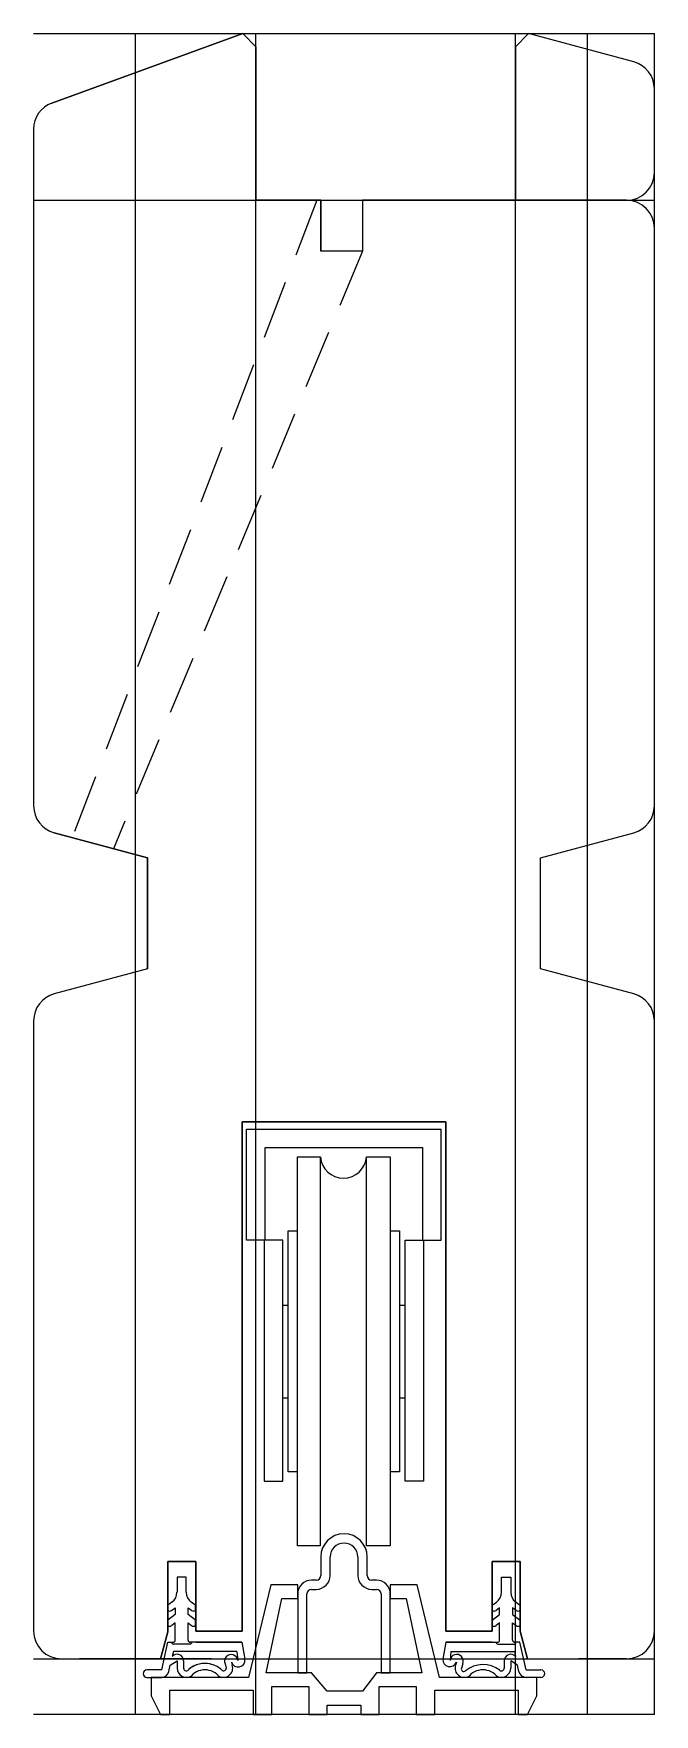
# Model space of a CAD drawing. Extents: x -14 to 53, y -94 to 88.
import ezdxf

# ---------------------------------------------------------------- set-up
doc = ezdxf.new("R2010")
doc.units = 0
doc.linetypes.add('HIDDEN', pattern=[9.525, 6.35, -3.175])
doc.layers.get('0').update_dxf_attribs({"linetype": 'CONTINUOUS'})

msp = doc.modelspace()

# ---------------------------------------------------------------- linework, layer by layer
at = {"linetype": 'CONTINUOUS'}
for p, q in [((-13.83, 87.69), (53.17, 87.69)), ((8.76, 87.69), (-11.86, 80.19)), ((-11.86, 80.19), (8.76, 87.69)), ((-2.83, -93.81), (-2.83, 87.69)), ((10.17, 86.27), (8.76, 87.69)), ((8.76, 87.69), (10.17, 86.27)), ((10.17, -93.81), (10.17, 87.69)), ((38.17, -93.81), (38.17, 87.69)), ((39.59, 87.69), (38.17, 86.27)), ((39.59, 87.69), (38.17, 86.27)), ((50.95, 84.64), (39.59, 87.69)), ((50.95, 84.64), (39.59, 87.69)), ((45.97, -93.81), (45.97, 87.69)), ((53.17, -93.81), (53.17, 87.69)), ((10.17, 69.69), (10.17, 86.27)), ((10.17, 86.27), (10.17, 69.69)), ((38.17, 86.27), (38.17, 69.69)), ((38.17, 86.27), (38.17, 69.69)), ((53.17, 72.69), (53.17, 81.75)), ((53.17, 72.69), (53.17, 81.75)), ((-13.83, 77.37), (-13.83, 4.29)), ((-13.83, 77.37), (-13.83, 4.29)), ((-13.83, 69.69), (53.17, 69.69)), ((17.17, 69.69), (10.17, 69.69)), ((10.17, 69.69), (17.17, 69.69)), ((17.17, 64.19), (17.17, 69.69)), ((17.17, 69.69), (17.17, 64.19)), ((50.17, 69.69), (21.67, 69.69)), ((21.67, 69.69), (21.67, 64.19)), ((50.17, 69.69), (21.67, 69.69)), ((21.67, 69.69), (21.67, 64.19)), ((38.17, 69.69), (50.17, 69.69)), ((38.17, 69.69), (50.17, 69.69)), ((53.17, 4.29), (53.17, 66.69)), ((53.17, 4.29), (53.17, 66.69)), ((21.67, 64.19), (17.17, 64.19)), ((21.67, 64.19), (17.17, 64.19)), ((-11.61, 1.39), (-1.53, -1.31)), ((-1.53, -1.31), (-11.61, 1.39)), ((40.87, -1.31), (50.95, 1.39)), ((40.87, -1.31), (50.95, 1.39)), ((-1.53, -1.31), (-1.53, -13.31)), ((-1.53, -13.31), (-1.53, -1.31)), ((40.87, -13.31), (40.87, -1.31)), ((40.87, -13.31), (40.87, -1.31)), ((-1.53, -13.31), (-11.61, -16.01)), ((-1.53, -13.31), (-11.61, -16.01)), ((50.95, -16.01), (40.87, -13.31)), ((50.95, -16.01), (40.87, -13.31)), ((-13.83, -18.91), (-13.83, -84.81)), ((-13.83, -18.91), (-13.83, -84.81)), ((53.17, -84.81), (53.17, -18.91)), ((53.17, -84.81), (53.17, -18.91)), ((8.67, -84.81), (8.67, -29.81)), ((8.67, -29.81), (30.67, -29.81)), ((30.67, -29.81), (8.67, -29.81)), ((8.67, -29.81), (8.67, -84.81)), ((9.16, -42.61), (9.16, -30.61)), ((9.16, -30.61), (30.16, -30.61)), ((30.16, -42.61), (30.16, -30.61)), ((30.67, -29.81), (30.67, -84.81)), ((30.67, -84.81), (30.67, -29.81)), ((11.16, -42.61), (11.16, -32.61)), ((11.16, -32.61), (28.16, -32.61)), ((28.16, -32.61), (28.16, -42.61)), ((14.66, -54.61), (14.66, -33.61)), ((14.66, -33.61), (17.11, -33.61)), ((17.11, -33.61), (17.11, -75.61)), ((22.11, -75.61), (22.11, -33.61)), ((22.11, -33.61), (24.66, -33.61)), ((24.66, -33.61), (24.66, -54.61)), ((13.66, -54.61), (13.66, -41.61)), ((13.66, -41.61), (14.66, -41.61)), ((24.66, -41.61), (25.66, -41.61)), ((25.66, -41.61), (25.66, -54.61)), ((13.06, -42.61), (9.16, -42.61)), ((11.06, -42.61), (11.06, -68.61)), ((13.06, -68.61), (13.06, -42.61)), ((26.26, -68.61), (26.26, -42.61)), ((26.26, -42.61), (30.16, -42.61)), ((28.26, -42.61), (28.26, -68.61)), ((13.06, -49.61), (13.66, -49.61)), ((25.66, -49.61), (26.26, -49.61)), ((13.66, -67.61), (13.66, -54.61)), ((14.66, -75.61), (14.66, -54.61)), ((24.66, -54.61), (24.66, -75.61)), ((25.66, -54.61), (25.66, -67.61)), ((13.06, -59.61), (13.66, -59.61)), ((25.66, -59.61), (26.26, -59.61)), ((11.06, -68.61), (13.06, -68.61)), ((14.66, -67.61), (13.66, -67.61)), ((25.66, -67.61), (24.66, -67.61)), ((28.26, -68.61), (26.26, -68.61)), ((17.11, -75.61), (14.66, -75.61)), ((24.66, -75.61), (22.11, -75.61)), ((0.65, -84.9), (0.65, -77.31)), ((0.65, -77.31), (3.67, -77.31)), ((3.67, -77.31), (0.65, -77.31)), ((0.65, -77.31), (0.65, -84.9)), ((3.67, -77.31), (3.67, -84.81)), ((3.67, -84.81), (3.67, -77.31)), ((17.17, -76.81), (17.17, -78.81)), ((18.17, -78.81), (18.17, -76.81)), ((21.17, -76.81), (21.17, -78.81)), ((22.17, -78.81), (22.17, -76.81)), ((35.67, -84.81), (35.67, -77.31)), ((35.67, -77.31), (38.67, -77.31)), ((38.67, -77.31), (35.67, -77.31)), ((35.67, -77.31), (35.67, -84.81)), ((38.67, -77.31), (38.67, -84.81)), ((38.67, -84.81), (38.67, -77.31)), ((2.65, -79.01), (1.65, -79.01)), ((1.65, -79.01), (1.65, -80.63)), ((2.65, -80.63), (2.65, -79.01)), ((11.77, -79.81), (9.37, -89.81)), ((14.67, -79.81), (11.77, -79.81)), ((14.67, -81.31), (14.67, -79.81)), ((16.67, -79.31), (16.17, -79.31)), ((23.17, -79.31), (22.67, -79.31)), ((27.57, -79.81), (24.67, -79.81)), ((24.67, -79.81), (24.67, -81.31)), ((29.97, -89.81), (27.57, -79.81)), ((36.67, -80.63), (36.67, -79.01)), ((36.67, -79.01), (37.67, -79.01)), ((37.67, -79.01), (37.67, -80.63)), ((1.12, -81.67), (0.86, -81.88)), ((11.27, -89.31), (12.97, -81.31)), ((12.97, -81.31), (14.67, -81.31)), ((14.67, -80.81), (14.67, -89.31)), ((15.67, -89.31), (15.67, -80.81)), ((16.17, -80.31), (16.67, -80.31)), ((22.67, -80.31), (23.17, -80.31)), ((23.67, -80.81), (23.67, -89.31)), ((24.67, -89.31), (24.67, -80.81)), ((24.67, -81.31), (26.37, -81.31)), ((26.37, -81.31), (28.07, -89.31)), ((38.2, -81.67), (38.46, -81.88)), ((0.86, -81.88), (0.65, -82.03)), ((0.65, -82.03), (0.65, -82.59)), ((1.45, -83.02), (0.65, -83.65)), ((1.06, -82.59), (1.45, -82.31)), ((1.45, -82.31), (1.45, -83.02)), ((2.85, -83.02), (2.85, -82.31)), ((2.85, -82.31), (3.23, -82.59)), ((3.65, -83.65), (2.85, -83.02)), ((3.44, -81.88), (3.18, -81.68)), ((3.65, -82.03), (3.44, -81.88)), ((3.65, -82.4), (3.65, -82.03)), ((3.65, -82.59), (3.65, -82.4)), ((35.67, -82.03), (35.88, -81.88)), ((35.67, -82.4), (35.67, -82.03)), ((35.67, -82.59), (35.67, -82.4)), ((35.67, -83.65), (36.47, -83.02)), ((35.88, -81.88), (36.14, -81.68)), ((36.47, -82.31), (36.09, -82.59)), ((36.47, -83.02), (36.47, -82.31)), ((38.26, -82.59), (37.87, -82.31)), ((37.87, -82.31), (37.87, -83.02)), ((37.87, -83.02), (38.67, -83.65)), ((38.46, -81.88), (38.67, -82.03)), ((38.67, -82.03), (38.67, -82.59)), ((-0.13, -87.81), (0.65, -84.9)), ((0.65, -84.9), (-0.13, -87.81)), ((0.65, -83.65), (0.65, -84.22)), ((1.45, -83.91), (1.07, -84.21)), ((1.45, -85.81), (1.45, -83.91)), ((2.85, -85.81), (2.85, -83.91)), ((2.85, -83.91), (3.22, -84.21)), ((3.65, -84.22), (3.65, -83.65)), ((3.67, -84.81), (8.67, -84.81)), ((8.67, -84.81), (3.67, -84.81)), ((30.67, -84.81), (35.67, -84.81)), ((35.67, -84.81), (30.67, -84.81)), ((35.67, -84.22), (35.67, -83.65)), ((36.47, -83.91), (36.1, -84.21)), ((36.47, -85.81), (36.47, -83.91)), ((37.87, -85.81), (37.87, -83.91)), ((37.87, -83.91), (38.25, -84.21)), ((38.67, -83.65), (38.67, -84.22)), ((38.67, -84.81), (39.47, -87.81)), ((39.47, -87.81), (38.67, -84.81)), ((-0.01, -89.01), (0.66, -86.01)), ((0.66, -86.01), (1.25, -86.01)), ((1.26, -87.01), (1.14, -87.55)), ((3.05, -86.21), (1.25, -86.21)), ((8.12, -87.01), (1.26, -87.01)), ((8.66, -86.01), (3.05, -86.01)), ((3.66, -86.01), (8.66, -86.01)), ((8.12, -87.01), (8.2, -88)), ((8.66, -86.01), (8.98, -87.85)), ((30.66, -86.01), (30.33, -87.85)), ((30.66, -86.01), (36.27, -86.01)), ((35.66, -86.01), (30.66, -86.01)), ((31.19, -87.01), (31.12, -87.99)), ((31.19, -87.01), (38.06, -87.01)), ((36.27, -86.21), (38.08, -86.21)), ((38.06, -87.01), (38.18, -87.55)), ((38.66, -86.01), (38.07, -86.01)), ((39.33, -89.01), (38.66, -86.01)), ((-13.83, -87.81), (53.17, -87.81)), ((-10.83, -87.81), (-0.13, -87.81)), ((5.37, -87.81), (-8.87, -87.81)), ((0.77, -89.19), (0.92, -88.51)), ((0.92, -88.51), (1.66, -88.01)), ((1.66, -88.01), (1.66, -88.81)), ((2.36, -88.01), (2.36, -88.81)), ((5.24, -88.36), (5.53, -88.44)), ((6.84, -88.35), (6.96, -88.81)), ((7.52, -88.17), (7.61, -88.51)), ((31.8, -88.17), (31.71, -88.51)), ((32.48, -88.35), (32.35, -88.83)), ((36.96, -88.01), (36.96, -88.81)), ((38.4, -88.51), (37.66, -88.01)), ((37.66, -88.01), (37.66, -88.81)), ((38.55, -89.19), (38.4, -88.51)), ((39.47, -87.81), (50.17, -87.81)), ((50.17, -87.81), (44.97, -87.81)), ((-0.01, -89.01), (-1.61, -89.01)), ((-1.61, -89.81), (-0.01, -89.81)), ((9.37, -89.81), (-1.13, -89.81)), ((-1.13, -89.81), (-1.13, -91.81)), ((16.17, -89.31), (11.27, -89.31)), ((14.67, -89.31), (15.67, -89.31)), ((17.87, -91.31), (16.17, -89.31)), ((23.17, -89.31), (21.67, -91.31)), ((28.07, -89.31), (23.17, -89.31)), ((23.67, -89.31), (24.67, -89.31)), ((40.47, -89.81), (29.97, -89.81)), ((39.33, -89.01), (40.93, -89.01)), ((40.93, -89.81), (39.33, -89.81)), ((40.47, -91.81), (40.47, -89.81)), ((-1.13, -91.81), (-0.13, -93.81)), ((0.87, -93.81), (0.87, -91.21)), ((0.87, -91.21), (9.87, -91.21)), ((9.87, -91.21), (9.87, -93.81)), ((11.87, -93.81), (11.87, -90.81)), ((11.87, -90.81), (15.87, -90.81)), ((15.87, -90.81), (15.87, -93.81)), ((21.67, -91.31), (17.87, -91.31)), ((23.47, -93.81), (23.47, -90.81)), ((23.47, -90.81), (27.47, -90.81)), ((27.47, -90.81), (27.47, -93.81)), ((29.47, -93.81), (29.47, -91.21)), ((29.47, -91.21), (38.47, -91.21)), ((38.47, -91.21), (38.47, -93.81)), ((39.47, -93.81), (40.47, -91.81)), ((53.17, -93.81), (-13.83, -93.81)), ((-0.13, -93.81), (0.87, -93.81)), ((9.87, -93.81), (11.87, -93.81)), ((15.87, -93.81), (17.87, -93.81)), ((17.87, -93.81), (17.87, -92.81)), ((17.87, -92.81), (21.47, -92.81)), ((21.47, -92.81), (21.47, -93.81)), ((21.47, -93.81), (23.47, -93.81)), ((27.47, -93.81), (29.47, -93.81)), ((38.47, -93.81), (39.47, -93.81))]:
    msp.add_line(p, q, dxfattribs=at)
at = {"linetype": 'HIDDEN'}
for p, q in [((16.74, 69.69), (-9.68, 0.87)), ((21.67, 64.19), (-5.21, -0.33))]:
    msp.add_line(p, q, dxfattribs=at)
at = {"linetype": 'CONTINUOUS'}
for centre, radius, start, end in [((50.17, 81.74), 3, 0.1304, 74.9301), ((50.17, 81.74), 3, 0.1304, 74.9301), ((-10.83, 77.37), 3, 110.0801, 180.045), ((-10.83, 77.37), 3, 110.0801, 180.045), ((50.17, 72.69), 3, 270, 0), ((50.17, 72.69), 3, 270, 0), ((50.17, 66.69), 3, 0, 90), ((50.17, 66.69), 3, 0, 90), ((-10.83, 4.29), 3, 179.9394, 254.93), ((-10.83, 4.29), 3, 179.9394, 254.93), ((50.17, 4.29), 3, 285.07, 0.0606), ((50.17, 4.29), 3, 285.07, 0.0606), ((-10.83, -18.91), 3, 105.07, 180.0606), ((-10.83, -18.91), 3, 105.07, 180.0606), ((50.17, -18.91), 3, 359.9394, 74.93), ((50.17, -18.91), 3, 359.9394, 74.93), ((19.61, -33.41), 2.5, 184.8185, 269.9733), ((19.61, -33.41), 2.5, 270.0455, 355.4115), ((19.67, -76.81), 2.5, 0, 180), ((19.67, -76.81), 1.5, 0, 180), ((16.17, -80.81), 1.5, 90, 180), ((16.67, -78.81), 0.5, 270, 0), ((16.67, -78.81), 1.5, 270, 0), ((22.67, -78.81), 1.5, 180, 270), ((22.67, -78.81), 0.5, 180, 270), ((23.17, -80.81), 1.5, 0, 90), ((0.34, -80.63), 1.3, 306.8699, 0), ((3.95, -80.63), 1.3, 179.8866, 233.6792), ((16.17, -80.81), 0.5, 90, 180), ((23.17, -80.81), 0.5, 0, 90), ((35.36, -80.64), 1.3, 306.8678, 0.4395), ((38.98, -80.63), 1.3, 180, 233.1301), ((0.85, -82.32), 0.34, 232.9192, 307.0808), ((3.44, -82.32), 0.34, 232.2321, 312.973), ((35.88, -82.32), 0.34, 231.8555, 308.1445), ((38.47, -82.32), 0.34, 232.9192, 307.0808), ((-10.83, -84.81), 3, 180, 270), ((-10.83, -84.81), 3, 180, 270), ((0.85, -83.94), 0.35, 234.4819, 308.246), ((3.44, -83.94), 0.35, 231.256, 311.2901), ((35.88, -83.94), 0.35, 233.4201, 309.2443), ((38.47, -83.94), 0.35, 231.754, 305.5181), ((50.17, -84.81), 3, 270, 0), ((50.17, -84.81), 3, 270, 0), ((1.25, -86.01), 0.2, 180, 270), ((1.25, -85.81), 0.2, 270, 0), ((3.05, -85.81), 0.2, 180, 270), ((3.05, -86.01), 0.2, 270, 360), ((36.27, -86.01), 0.2, 180, 270), ((36.27, -85.81), 0.2, 270, 0), ((38.07, -85.81), 0.2, 180, 270), ((38.07, -86.01), 0.2, 272.8659, 0.0717), ((1.66, -88.02), 0.7, 0.7004, 137.9818), ((2.66, -88.81), 1, 179.772, 300.0005), ((2.66, -88.81), 0.3, 179.5569, 338.9653), ((4.66, -91), 2.7, 77.6842, 129.6839), ((4.66, -91), 2.7, 50.4288, 129.5712), ((6.66, -88.81), 1, 240.2167, 17.5831), ((6.66, -88.81), 0.3, 201.0347, 0.4431), ((7.49, -88.06), 0.712, 4.8191, 204.0451), ((8.24, -87.95), 0.75, 197.1998, 7.5251), ((31.09, -87.89), 0.762, 177.0103, 338.4278), ((31.83, -88.05), 0.713, 335.569, 174.778), ((32.66, -88.81), 1, 162.4169, 299.7833), ((32.59, -88.92), 0.26, 160.3413, 315.4087), ((34.66, -91.39), 2.96, 52.2138, 129.3388), ((36.66, -88.81), 1, 239.9995, 0.228), ((36.66, -88.82), 0.3, 230.6777, 1.5132), ((37.66, -88.02), 0.7, 42.0182, 179.2996), ((-1.61, -89.41), 0.4, 90, 270), ((-0.01, -89.01), 0.8, 269.9633, 346.9971), ((4.66, -91), 2, 36.3897, 143.6103), ((34.66, -91), 2, 36.3897, 143.6103), ((39.33, -89.01), 0.8, 193.0029, 270.0367), ((40.93, -89.41), 0.4, 270, 90)]:
    msp.add_arc(centre, radius, start, end, dxfattribs=at)

doc.saveas('drawing.dxf')
